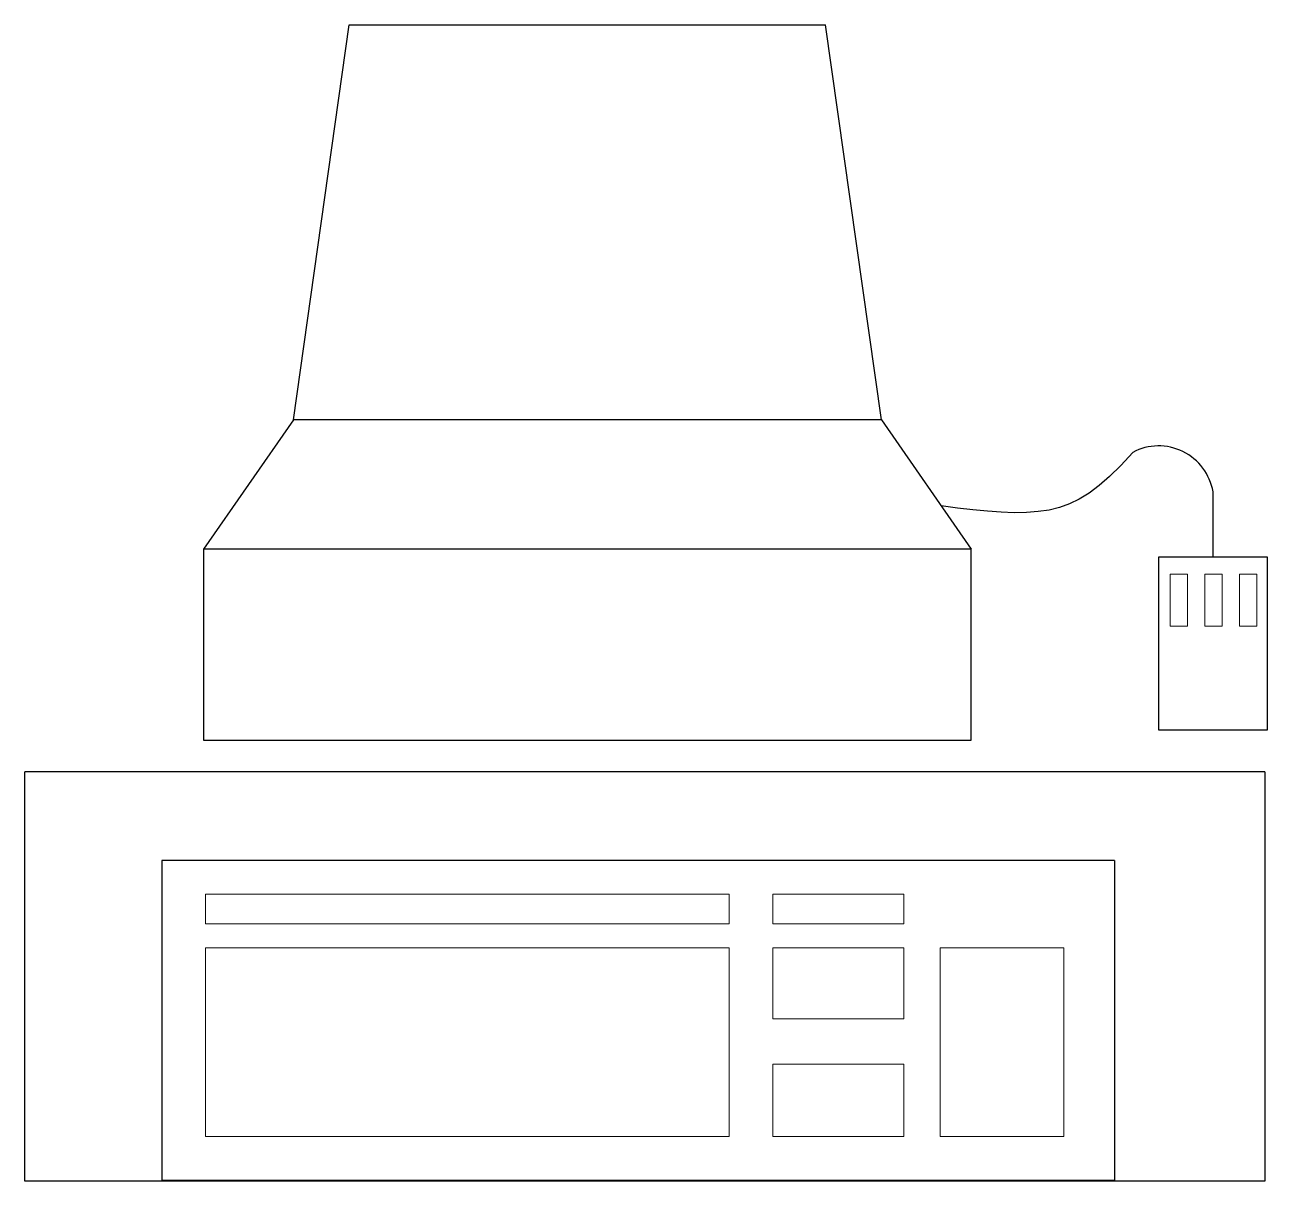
# Model space of a CAD drawing. Header units: millimetres. Extents: x 0 to 728, y 0 to 678.
import ezdxf

# ---------------------------------------------------------------- set-up
doc = ezdxf.new("R2010")
doc.units = ezdxf.units.MM
doc.layers.add('EQUIP', color=7, linetype='Continuous')

msp = doc.modelspace()

# ---------------------------------------------------------------- linework, layer by layer
at = {"layer": 'EQUIP'}
for p, q in [((157.44, 446.29), (190.11, 677.93)), ((190.11, 677.93), (469.53, 677.93)), ((502.2, 446.29), (469.53, 677.93)), ((157.44, 446.29), (104.82, 370.46)), ((502.2, 446.29), (157.44, 446.29)), ((502.2, 446.29), (554.82, 370.46)), ((696.65, 404.11), (696.65, 366.01)), ((554.82, 370.46), (104.82, 370.46)), ((104.82, 370.46), (104.82, 258.64)), ((554.82, 258.64), (554.82, 370.46)), ((664.9, 264.41), (664.9, 366.01)), ((664.9, 366.01), (728.4, 366.01)), ((728.4, 366.01), (728.4, 264.41)), ((728.4, 264.41), (664.9, 264.41)), ((104.82, 258.64), (554.82, 258.64)), ((0, 0), (0, 240)), ((726.97, 240), (0, 240)), ((726.97, 240), (726.97, 0)), ((638.96, 188.03), (80.33, 188.03)), ((80.33, 188.03), (80.33, 0.52)), ((638.96, 188.03), (638.96, 0.52)), ((726.97, 0), (0, 0)), ((80.33, 0.52), (638.96, 0.52))]:
    msp.add_line(p, q, dxfattribs=at)
at = {"layer": 'EQUIP', "lineweight": 13}
for p, q in [((671.57, 355.85), (671.57, 325.37)), ((681.73, 355.85), (671.57, 355.85)), ((681.73, 325.37), (681.73, 355.85)), ((691.89, 355.85), (691.89, 325.37)), ((702.05, 355.85), (691.89, 355.85)), ((702.05, 325.37), (702.05, 355.85)), ((712.21, 355.85), (712.21, 325.37)), ((722.37, 355.85), (712.21, 355.85)), ((722.37, 325.37), (722.37, 355.85)), ((671.57, 325.37), (681.73, 325.37)), ((691.89, 325.37), (702.05, 325.37)), ((712.21, 325.37), (722.37, 325.37)), ((412.95, 168.16), (105.91, 168.16)), ((105.91, 150.79), (105.91, 168.16)), ((412.95, 150.79), (412.95, 168.16)), ((515.29, 168.16), (438.53, 168.16)), ((438.53, 150.79), (438.53, 168.16)), ((515.29, 150.79), (515.29, 168.16)), ((412.95, 150.79), (105.91, 150.79)), ((515.29, 150.79), (438.53, 150.79)), ((412.95, 136.89), (105.91, 136.89)), ((105.91, 26.09), (105.91, 136.89)), ((412.95, 26.09), (412.95, 136.89)), ((515.29, 136.89), (438.53, 136.89)), ((438.53, 95.2), (438.53, 136.89)), ((515.29, 95.2), (515.29, 136.89)), ((536.61, 26.09), (536.61, 136.89)), ((536.61, 136.89), (609.11, 136.89)), ((609.11, 26.09), (609.11, 136.89)), ((515.29, 95.2), (438.53, 95.2)), ((515.29, 68.56), (438.53, 68.56)), ((438.53, 26.09), (438.53, 68.56)), ((515.29, 26.09), (515.29, 68.56)), ((412.95, 26.09), (105.91, 26.09)), ((515.29, 26.09), (438.53, 26.09)), ((609.11, 26.09), (536.61, 26.09))]:
    msp.add_line(p, q, dxfattribs=at)
at = {"layer": 'EQUIP'}
msp.add_lwpolyline([(649.59, 427.27), (642.55, 419.64), (636.01, 413.17), (629.86, 407.77), (623.96, 403.34), (618.2, 399.8), (612.46, 397.04), (606.61, 394.97), (600.53, 393.49), (594.11, 392.53), (587.32, 392.02), (580.12, 391.92), (572.5, 392.18), (564.42, 392.75), (555.86, 393.58), (546.8, 394.63), (537.2, 395.85)], dxfattribs=at)
msp.add_arc((664.79, 398.76), 32.31, 9.52728, 118.07249, dxfattribs=at)

doc.saveas('drawing.dxf')
